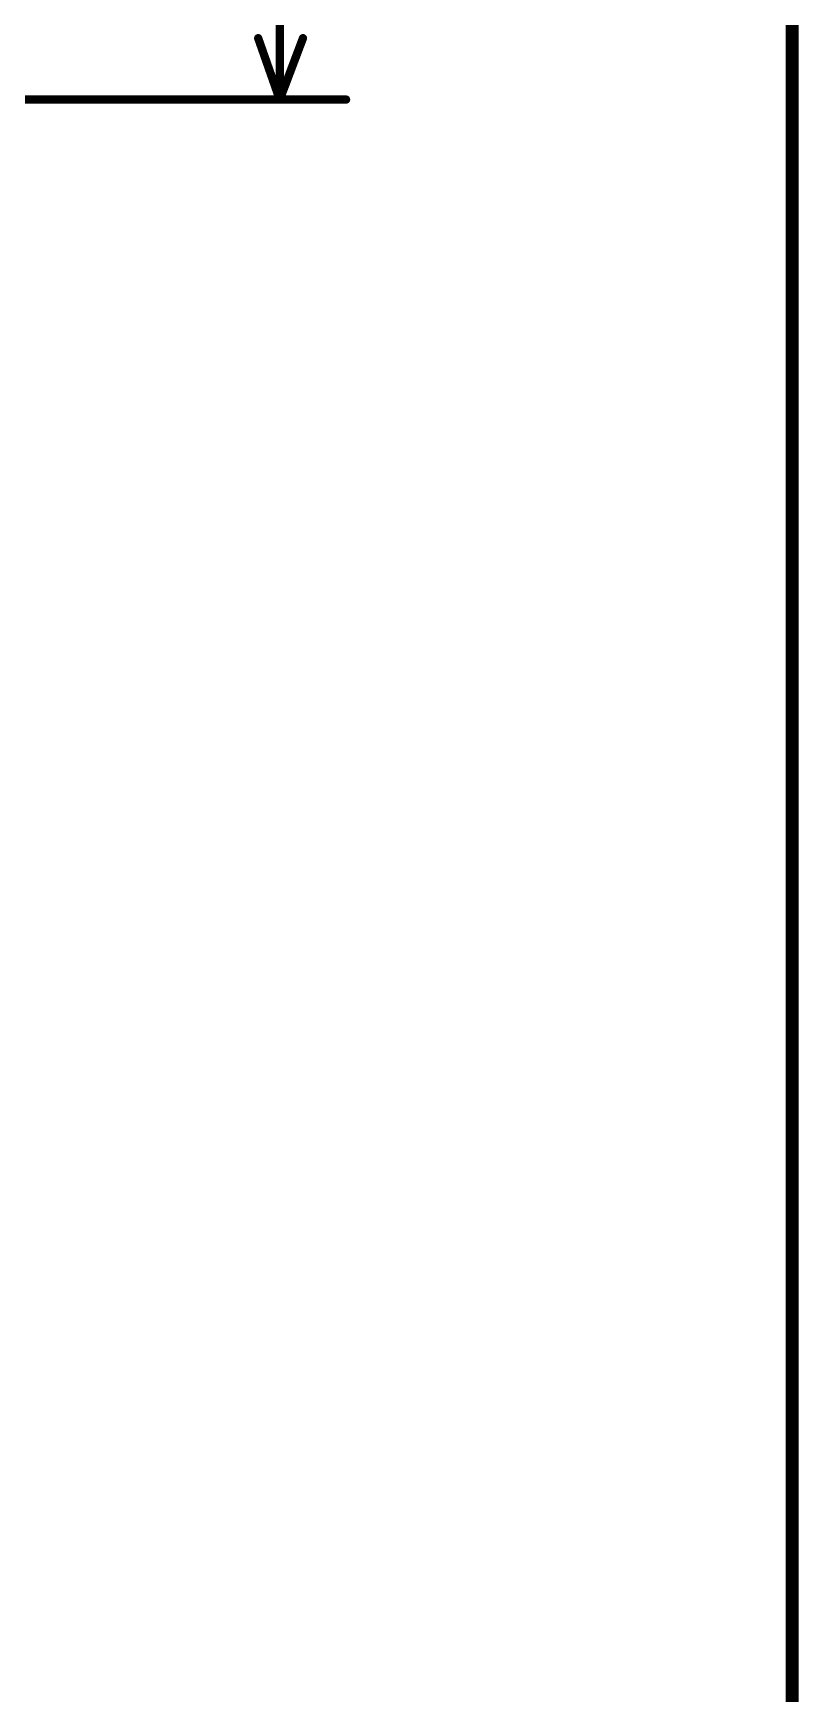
# Model space of a CAD drawing. Extents: x 2.14 to 10.29, y 1.14 to 8.17.
# Drawn here: x 9.823 to 10.285, y 4.506 to 5.507 of the extents above; entities that cross this region are included whole.
import ezdxf

# ---------------------------------------------------------------- set-up
doc = ezdxf.new("R2010")
doc.units = 0
doc.header["$LTSCALE"] = 25
doc.layers.get('0').update_dxf_attribs({"linetype": 'CONTINUOUS'})

# ---------------------------------------------------------------- blocks, each defined once
blk = doc.blocks.new('DISC')
at = {"color": 0, "const_width": 0.5}
blk.add_lwpolyline([(0, 0.25, 1), (0, -0.25, 1)], format="xyb", close=True, dxfattribs=at)

msp = doc.modelspace()

# ---------------------------------------------------------------- linework, layer by layer
at = {"color": 1, "const_width": 0.008}
msp.add_lwpolyline([(2.146, 1.142), (10.281, 1.142), (10.281, 8.165), (2.146, 8.165), (2.146, 1.142)], dxfattribs=at)
at = {"color": 3, "const_width": 0.005}
for points in [[(9.972, 5.467), (9.972, 6.42)], [(9.972, 5.467), (9.959, 5.504)], [(9.972, 5.467), (9.986, 5.504)], [(9.234, 5.467), (10.012, 5.467)]]:
    msp.add_lwpolyline(points, dxfattribs=at)

# ---------------------------------------------------------------- block references
at = {"color": 3, "xscale": 0.005, "yscale": 0.005}
for p in [(9.959, 5.504), (9.986, 5.504), (9.972, 5.467), (9.972, 5.467), (9.972, 5.467), (10.012, 5.467)]:
    msp.add_blockref('DISC', p, dxfattribs=at)

doc.saveas('drawing.dxf')
